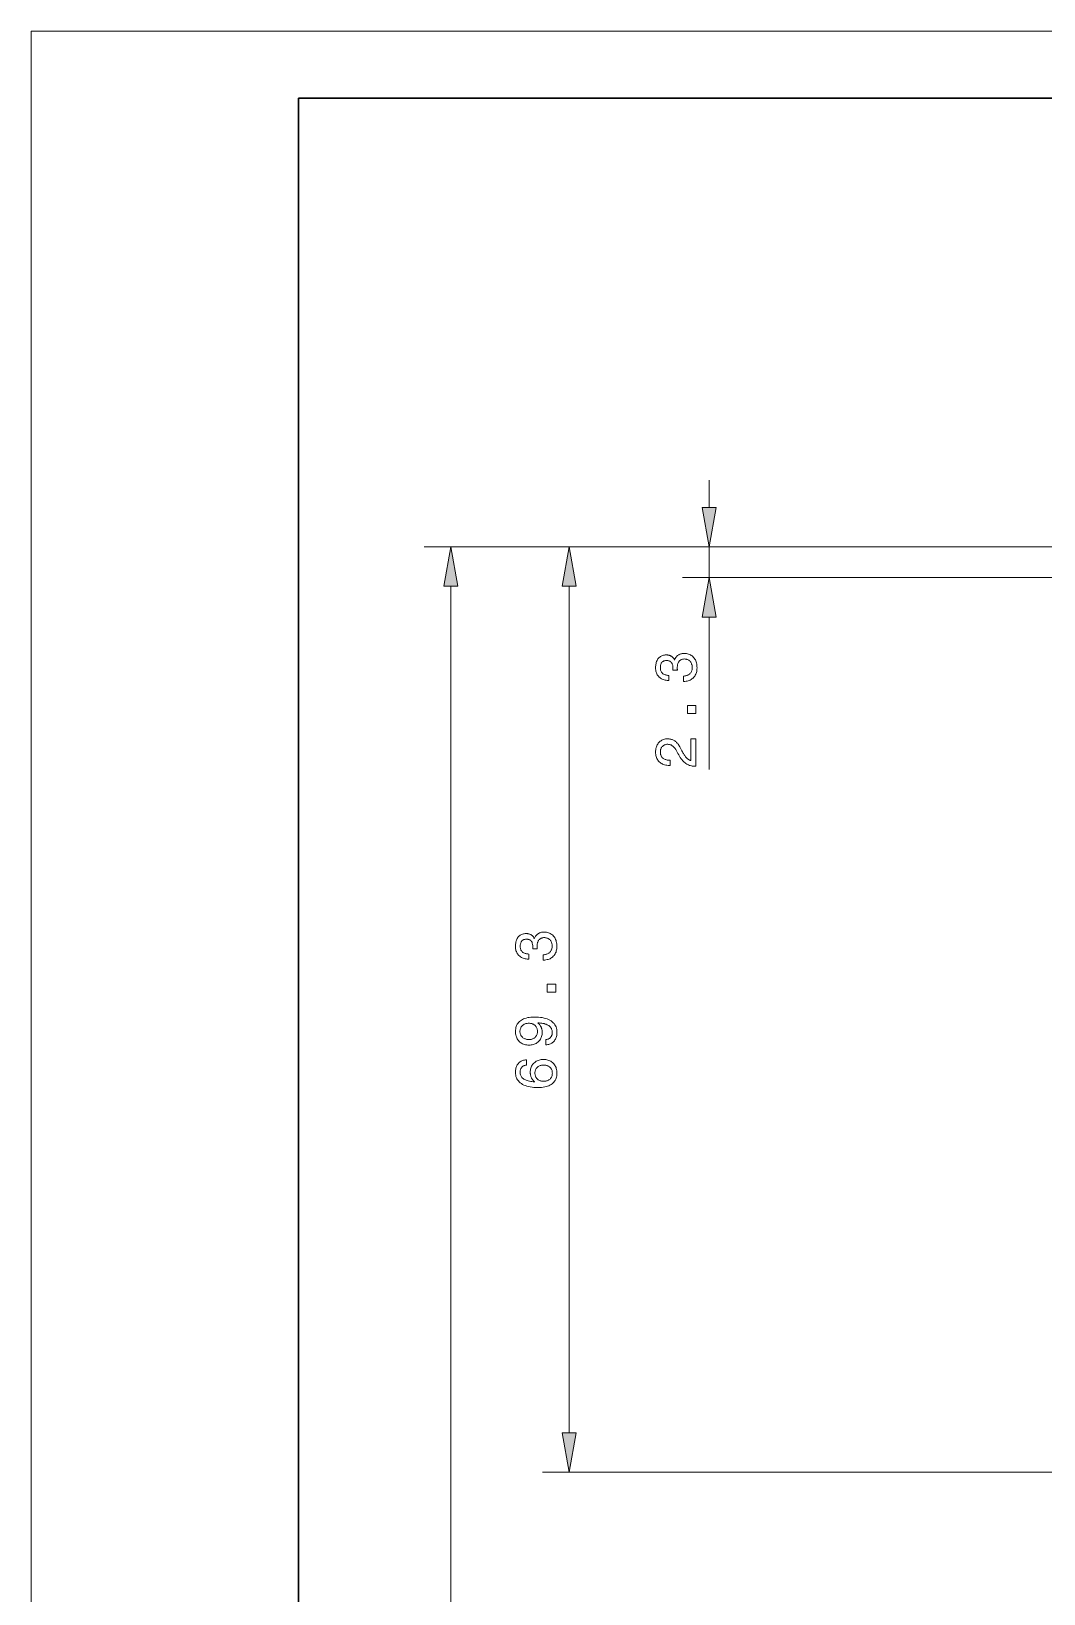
# Model space of a CAD drawing. Extents: x -99 to 297, y 0 to 420.
# Drawn here: x 0 to 75.8, y 303 to 420 of the extents above; entities that cross this region are included whole.
import ezdxf

# ---------------------------------------------------------------- set-up
doc = ezdxf.new("R2010")
doc.units = 0

msp = doc.modelspace()

# ---------------------------------------------------------------- linework, layer by layer
at = {"color": 7, "lineweight": 13}
for p, q in [((0, 0), (0, 420)), ((0, 420), (297, 420)), ((95.01, 381.38), (29.42, 381.38)), ((95.01, 381.38), (38.27, 381.38)), ((95.01, 381.38), (48.76, 381.38)), ((31.42, 135.54), (31.42, 378.43)), ((40.27, 315.04), (40.27, 378.43)), ((95.81, 379.08), (48.76, 379.08)), ((89.16, 312.08), (38.27, 312.08))]:
    msp.add_line(p, q, dxfattribs=at)
at = {"color": 7, "lineweight": 30}
for p, q in [((20, 5), (20, 415)), ((20, 415), (292, 415))]:
    msp.add_line(p, q, dxfattribs=at)
at = {"color": 7, "lineweight": 13, "ltscale": 0.051139}
msp.add_line((50.76, 384.34), (50.76, 386.38), dxfattribs=at)
at = {"color": 7, "lineweight": 13, "ltscale": 0.0575}
msp.add_line((50.76, 379.08), (50.76, 381.38), dxfattribs=at)
at = {"color": 7, "lineweight": 13, "ltscale": 0.285706}
msp.add_line((50.76, 364.7), (50.76, 376.13), dxfattribs=at)
at = {"color": 7, "lineweight": 13}
for points in [[(50.24, 384.34), (50.76, 381.38), (51.28, 384.34)], [(31.94, 378.43), (31.42, 381.38), (30.89, 378.43)], [(40.79, 378.43), (40.27, 381.38), (39.75, 378.43)], [(51.28, 376.13), (50.76, 379.08), (50.24, 376.13)], [(48.82, 371.31), (48.82, 371.71), (48.88, 371.71), (48.94, 371.72), (49, 371.73), (49.05, 371.74), (49.1, 371.75), (49.15, 371.77), (49.19, 371.8), (49.24, 371.82), (49.27, 371.85), (49.31, 371.88), (49.34, 371.92), (49.37, 371.95), (49.4, 371.99), (49.42, 372.04), (49.44, 372.08), (49.46, 372.13), (49.47, 372.18), (49.48, 372.24), (49.48, 372.29), (49.48, 372.35), (49.48, 372.41), (49.48, 372.46), (49.47, 372.52), (49.46, 372.57), (49.44, 372.61), (49.43, 372.66), (49.41, 372.7), (49.38, 372.74), (49.36, 372.78), (49.33, 372.82), (49.29, 372.85), (49.26, 372.88), (49.22, 372.9), (49.18, 372.92), (49.14, 372.94), (49.09, 372.96), (49.05, 372.97), (49, 372.98), (48.95, 372.98), (48.89, 372.99), (48.84, 372.98), (48.8, 372.98), (48.75, 372.97), (48.71, 372.96), (48.67, 372.94), (48.63, 372.92), (48.6, 372.9), (48.56, 372.88), (48.53, 372.85), (48.5, 372.82), (48.47, 372.78), (48.45, 372.75), (48.43, 372.7), (48.41, 372.66), (48.4, 372.62), (48.38, 372.57), (48.37, 372.52), (48.37, 372.46), (48.36, 372.41), (48.36, 372.35), (48.36, 372.34), (48.36, 372.33), (48.36, 372.32), (48.36, 372.31), (48.36, 372.3), (48.36, 372.29), (48.36, 372.29), (48.36, 372.28), (48.36, 372.27), (48.36, 372.26), (48.36, 372.25), (48.36, 372.24), (48.36, 372.23), (48.36, 372.22), (48.37, 372.2), (48.37, 372.19), (48.37, 372.18), (48.37, 372.16), (48.37, 372.15), (48.37, 372.14), (48.03, 372.14), (48.03, 372.14), (48.03, 372.15), (48.03, 372.16), (48.03, 372.17), (48.03, 372.18), (48.03, 372.19), (48.03, 372.2), (48.03, 372.21), (48.03, 372.22), (48.03, 372.22), (48.03, 372.23), (48.03, 372.24), (48.03, 372.25), (48.03, 372.26), (48.03, 372.26), (48.03, 372.27), (48.03, 372.28), (48.03, 372.29), (48.03, 372.29), (48.03, 372.3), (48.03, 372.36), (48.03, 372.41), (48.02, 372.46), (48.02, 372.51), (48.01, 372.56), (47.99, 372.6), (47.98, 372.64), (47.96, 372.67), (47.94, 372.7), (47.92, 372.73), (47.89, 372.76), (47.87, 372.78), (47.84, 372.8), (47.81, 372.82), (47.77, 372.84), (47.74, 372.85), (47.7, 372.86), (47.66, 372.87), (47.61, 372.87), (47.57, 372.87), (47.52, 372.87), (47.48, 372.87), (47.44, 372.86), (47.4, 372.85), (47.37, 372.84), (47.33, 372.82), (47.3, 372.81), (47.27, 372.79), (47.24, 372.76), (47.22, 372.74), (47.19, 372.71), (47.17, 372.68), (47.16, 372.65), (47.14, 372.61), (47.13, 372.57), (47.12, 372.53), (47.11, 372.49), (47.1, 372.44), (47.1, 372.4), (47.1, 372.35), (47.1, 372.29), (47.1, 372.24), (47.11, 372.19), (47.12, 372.14), (47.14, 372.09), (47.15, 372.05), (47.18, 372.01), (47.2, 371.98), (47.23, 371.94), (47.26, 371.91), (47.29, 371.88), (47.33, 371.86), (47.37, 371.84), (47.41, 371.82), (47.46, 371.8), (47.51, 371.79), (47.56, 371.78), (47.62, 371.77), (47.67, 371.76), (47.73, 371.76), (47.73, 371.38), (47.71, 371.38), (47.62, 371.38), (47.54, 371.39), (47.46, 371.4), (47.38, 371.42), (47.31, 371.44), (47.24, 371.47), (47.18, 371.5), (47.11, 371.54), (47.06, 371.59), (47, 371.63), (46.95, 371.69), (46.91, 371.74), (46.87, 371.8), (46.84, 371.87), (46.81, 371.94), (46.78, 372.01), (46.77, 372.08), (46.75, 372.16), (46.74, 372.24), (46.74, 372.33), (46.74, 372.42), (46.75, 372.5), (46.76, 372.58), (46.78, 372.66), (46.79, 372.73), (46.82, 372.8), (46.85, 372.87), (46.88, 372.93), (46.91, 372.99), (46.95, 373.04), (47, 373.09), (47.05, 373.13), (47.1, 373.17), (47.15, 373.2), (47.21, 373.23), (47.27, 373.25), (47.34, 373.27), (47.4, 373.28), (47.47, 373.29), (47.55, 373.29), (47.59, 373.29), (47.63, 373.29), (47.67, 373.28), (47.71, 373.28), (47.75, 373.27), (47.79, 373.26), (47.82, 373.24), (47.86, 373.23), (47.89, 373.21), (47.92, 373.19), (47.95, 373.17), (47.98, 373.15), (48.01, 373.13), (48.03, 373.1), (48.06, 373.08), (48.08, 373.05), (48.1, 373.02), (48.12, 372.98), (48.14, 372.95), (48.15, 372.91), (48.17, 372.96), (48.19, 373), (48.22, 373.05), (48.24, 373.09), (48.27, 373.12), (48.3, 373.16), (48.33, 373.19), (48.36, 373.22), (48.39, 373.25), (48.43, 373.28), (48.47, 373.3), (48.51, 373.32), (48.55, 373.34), (48.59, 373.36), (48.64, 373.37), (48.69, 373.38), (48.74, 373.39), (48.79, 373.4), (48.84, 373.4), (48.89, 373.4), (48.98, 373.4), (49.06, 373.39), (49.14, 373.38), (49.21, 373.36), (49.28, 373.33), (49.35, 373.3), (49.41, 373.26), (49.47, 373.22), (49.53, 373.17), (49.59, 373.11), (49.64, 373.05), (49.68, 372.98), (49.72, 372.92), (49.75, 372.84), (49.78, 372.77), (49.81, 372.69), (49.82, 372.6), (49.84, 372.51), (49.84, 372.42), (49.85, 372.33), (49.84, 372.23), (49.84, 372.15), (49.82, 372.06), (49.8, 371.98), (49.78, 371.91), (49.75, 371.84), (49.71, 371.77), (49.67, 371.7), (49.63, 371.64), (49.58, 371.59), (49.52, 371.53), (49.46, 371.49), (49.4, 371.44), (49.33, 371.41), (49.26, 371.38), (49.18, 371.35), (49.11, 371.33), (49.02, 371.32), (48.94, 371.31), (48.85, 371.31)], [(49.76, 368.9), (49.12, 368.9), (49.12, 369.5), (49.76, 369.5)], [(49.76, 364.95), (49.75, 364.95), (49.66, 364.95), (49.58, 364.96), (49.49, 364.97), (49.42, 364.98), (49.34, 365), (49.27, 365.02), (49.2, 365.05), (49.13, 365.08), (49.07, 365.12), (49, 365.16), (48.95, 365.2), (48.89, 365.25), (48.83, 365.31), (48.77, 365.37), (48.71, 365.45), (48.65, 365.52), (48.59, 365.61), (48.53, 365.7), (48.47, 365.8), (48.41, 365.9), (48.27, 366.16), (48.25, 366.2), (48.22, 366.24), (48.2, 366.28), (48.17, 366.32), (48.14, 366.36), (48.11, 366.39), (48.09, 366.42), (48.06, 366.44), (48.03, 366.47), (47.99, 366.49), (47.96, 366.51), (47.93, 366.53), (47.9, 366.55), (47.86, 366.56), (47.83, 366.57), (47.79, 366.58), (47.75, 366.59), (47.71, 366.59), (47.67, 366.6), (47.63, 366.6), (47.58, 366.6), (47.54, 366.59), (47.5, 366.58), (47.46, 366.57), (47.42, 366.56), (47.38, 366.54), (47.34, 366.52), (47.31, 366.49), (47.28, 366.46), (47.25, 366.43), (47.22, 366.4), (47.19, 366.36), (47.17, 366.33), (47.15, 366.29), (47.14, 366.24), (47.12, 366.2), (47.11, 366.15), (47.11, 366.1), (47.1, 366.05), (47.1, 366), (47.1, 365.94), (47.11, 365.89), (47.12, 365.84), (47.13, 365.8), (47.15, 365.75), (47.17, 365.71), (47.19, 365.67), (47.22, 365.63), (47.25, 365.6), (47.29, 365.57), (47.32, 365.54), (47.37, 365.51), (47.41, 365.49), (47.46, 365.47), (47.51, 365.45), (47.56, 365.44), (47.61, 365.42), (47.67, 365.42), (47.73, 365.41), (47.8, 365.41), (47.83, 365.41), (47.83, 365.02), (47.77, 365.02), (47.68, 365.02), (47.59, 365.03), (47.5, 365.04), (47.42, 365.06), (47.35, 365.09), (47.27, 365.12), (47.2, 365.15), (47.14, 365.19), (47.08, 365.24), (47.02, 365.29), (46.97, 365.34), (46.92, 365.4), (46.88, 365.47), (46.84, 365.53), (46.81, 365.61), (46.79, 365.68), (46.77, 365.76), (46.75, 365.84), (46.74, 365.93), (46.74, 366.02), (46.74, 366.11), (46.75, 366.19), (46.76, 366.27), (46.78, 366.35), (46.8, 366.42), (46.83, 366.49), (46.86, 366.56), (46.9, 366.62), (46.94, 366.68), (46.99, 366.74), (47.04, 366.79), (47.09, 366.83), (47.15, 366.87), (47.21, 366.91), (47.27, 366.94), (47.34, 366.96), (47.41, 366.98), (47.48, 367), (47.56, 367.01), (47.64, 367.01), (47.7, 367.01), (47.76, 367), (47.81, 366.99), (47.87, 366.98), (47.93, 366.97), (47.98, 366.95), (48.03, 366.93), (48.08, 366.91), (48.13, 366.88), (48.18, 366.85), (48.22, 366.81), (48.27, 366.78), (48.31, 366.74), (48.35, 366.69), (48.4, 366.65), (48.44, 366.6), (48.47, 366.54), (48.51, 366.48), (48.55, 366.42), (48.58, 366.36), (48.71, 366.11), (48.75, 366.04), (48.78, 365.97), (48.82, 365.91), (48.86, 365.85), (48.89, 365.8), (48.92, 365.75), (48.96, 365.7), (48.99, 365.66), (49.02, 365.62), (49.05, 365.59), (49.08, 365.56), (49.11, 365.53), (49.14, 365.5), (49.18, 365.48), (49.21, 365.46), (49.25, 365.44), (49.28, 365.42), (49.32, 365.41), (49.35, 365.39), (49.39, 365.38), (49.39, 367.01), (49.76, 367.01)], [(38.33, 350.44), (38.33, 350.84), (38.39, 350.84), (38.45, 350.85), (38.51, 350.86), (38.56, 350.87), (38.61, 350.89), (38.66, 350.91), (38.7, 350.93), (38.74, 350.95), (38.78, 350.98), (38.82, 351.01), (38.85, 351.05), (38.88, 351.09), (38.91, 351.13), (38.93, 351.17), (38.95, 351.21), (38.97, 351.26), (38.98, 351.31), (38.99, 351.37), (38.99, 351.42), (38.99, 351.48), (38.99, 351.54), (38.99, 351.6), (38.98, 351.65), (38.97, 351.7), (38.95, 351.75), (38.94, 351.79), (38.92, 351.83), (38.89, 351.87), (38.87, 351.91), (38.84, 351.95), (38.8, 351.98), (38.77, 352.01), (38.73, 352.03), (38.69, 352.06), (38.65, 352.07), (38.6, 352.09), (38.56, 352.1), (38.51, 352.11), (38.46, 352.12), (38.4, 352.12), (38.35, 352.12), (38.31, 352.11), (38.26, 352.1), (38.22, 352.09), (38.18, 352.08), (38.14, 352.06), (38.1, 352.03), (38.07, 352.01), (38.04, 351.98), (38.01, 351.95), (37.98, 351.91), (37.96, 351.88), (37.94, 351.84), (37.92, 351.79), (37.91, 351.75), (37.89, 351.7), (37.88, 351.65), (37.88, 351.59), (37.87, 351.54), (37.87, 351.48), (37.87, 351.47), (37.87, 351.46), (37.87, 351.45), (37.87, 351.44), (37.87, 351.44), (37.87, 351.43), (37.87, 351.42), (37.87, 351.41), (37.87, 351.4), (37.87, 351.39), (37.87, 351.38), (37.87, 351.37), (37.87, 351.36), (37.87, 351.35), (37.88, 351.34), (37.88, 351.32), (37.88, 351.31), (37.88, 351.3), (37.88, 351.28), (37.88, 351.27), (37.54, 351.27), (37.54, 351.28), (37.54, 351.29), (37.54, 351.29), (37.54, 351.3), (37.54, 351.31), (37.54, 351.32), (37.54, 351.33), (37.54, 351.34), (37.54, 351.35), (37.54, 351.36), (37.54, 351.36), (37.54, 351.37), (37.54, 351.38), (37.54, 351.39), (37.54, 351.4), (37.54, 351.4), (37.54, 351.41), (37.54, 351.42), (37.54, 351.43), (37.54, 351.43), (37.54, 351.49), (37.54, 351.54), (37.53, 351.6), (37.53, 351.64), (37.51, 351.69), (37.5, 351.73), (37.49, 351.77), (37.47, 351.8), (37.45, 351.84), (37.43, 351.87), (37.4, 351.89), (37.38, 351.92), (37.35, 351.94), (37.32, 351.95), (37.28, 351.97), (37.25, 351.98), (37.21, 351.99), (37.17, 352), (37.12, 352), (37.08, 352.01), (37.03, 352), (36.99, 352), (36.95, 351.99), (36.91, 351.98), (36.88, 351.97), (36.84, 351.96), (36.81, 351.94), (36.78, 351.92), (36.75, 351.9), (36.73, 351.87), (36.7, 351.84), (36.68, 351.81), (36.67, 351.78), (36.65, 351.74), (36.64, 351.7), (36.63, 351.66), (36.62, 351.62), (36.61, 351.58), (36.61, 351.53), (36.61, 351.48), (36.61, 351.42), (36.61, 351.37), (36.62, 351.32), (36.63, 351.27), (36.65, 351.23), (36.66, 351.18), (36.69, 351.14), (36.71, 351.11), (36.74, 351.07), (36.77, 351.04), (36.8, 351.01), (36.84, 350.99), (36.88, 350.97), (36.92, 350.95), (36.97, 350.93), (37.02, 350.92), (37.07, 350.91), (37.12, 350.9), (37.18, 350.9), (37.24, 350.89), (37.24, 350.51), (37.21, 350.51), (37.13, 350.51), (37.05, 350.52), (36.97, 350.53), (36.89, 350.55), (36.82, 350.57), (36.75, 350.6), (36.69, 350.64), (36.62, 350.67), (36.57, 350.72), (36.51, 350.77), (36.46, 350.82), (36.42, 350.88), (36.38, 350.94), (36.35, 351), (36.32, 351.07), (36.29, 351.14), (36.27, 351.21), (36.26, 351.29), (36.25, 351.37), (36.25, 351.46), (36.25, 351.55), (36.26, 351.63), (36.27, 351.71), (36.29, 351.79), (36.3, 351.87), (36.33, 351.93), (36.36, 352), (36.39, 352.06), (36.42, 352.12), (36.46, 352.17), (36.51, 352.22), (36.56, 352.26), (36.61, 352.3), (36.66, 352.33), (36.72, 352.36), (36.78, 352.38), (36.84, 352.4), (36.91, 352.41), (36.98, 352.42), (37.06, 352.42), (37.1, 352.42), (37.14, 352.42), (37.18, 352.41), (37.22, 352.41), (37.26, 352.4), (37.3, 352.39), (37.33, 352.38), (37.37, 352.36), (37.4, 352.35), (37.43, 352.33), (37.46, 352.31), (37.49, 352.28), (37.52, 352.26), (37.54, 352.24), (37.57, 352.21), (37.59, 352.18), (37.61, 352.15), (37.63, 352.11), (37.65, 352.08), (37.66, 352.04), (37.68, 352.09), (37.7, 352.14), (37.73, 352.18), (37.75, 352.22), (37.78, 352.26), (37.81, 352.29), (37.84, 352.33), (37.87, 352.36), (37.9, 352.38), (37.94, 352.41), (37.98, 352.44), (38.02, 352.46), (38.06, 352.48), (38.1, 352.49), (38.15, 352.51), (38.2, 352.52), (38.25, 352.53), (38.3, 352.53), (38.35, 352.54), (38.4, 352.54), (38.49, 352.53), (38.57, 352.52), (38.65, 352.51), (38.72, 352.49), (38.79, 352.46), (38.86, 352.43), (38.92, 352.39), (38.98, 352.35), (39.04, 352.3), (39.1, 352.24), (39.14, 352.18), (39.19, 352.12), (39.23, 352.05), (39.26, 351.97), (39.29, 351.9), (39.31, 351.82), (39.33, 351.73), (39.35, 351.65), (39.35, 351.55), (39.36, 351.46), (39.35, 351.37), (39.35, 351.28), (39.33, 351.2), (39.31, 351.12), (39.29, 351.04), (39.26, 350.97), (39.22, 350.9), (39.18, 350.84), (39.14, 350.77), (39.08, 350.72), (39.03, 350.66), (38.97, 350.62), (38.91, 350.58), (38.84, 350.54), (38.77, 350.51), (38.69, 350.49), (38.62, 350.47), (38.53, 350.45), (38.45, 350.44), (38.36, 350.44)], [(39.27, 348.03), (38.63, 348.03), (38.63, 348.63), (39.27, 348.63)], [(38.53, 344.1), (38.53, 344.49), (38.57, 344.5), (38.61, 344.5), (38.65, 344.51), (38.69, 344.52), (38.73, 344.54), (38.76, 344.55), (38.8, 344.57), (38.83, 344.59), (38.85, 344.62), (38.88, 344.65), (38.9, 344.68), (38.93, 344.71), (38.94, 344.74), (38.96, 344.78), (38.98, 344.81), (38.99, 344.85), (39, 344.9), (39, 344.94), (39.01, 344.99), (39.01, 345.03), (39, 345.1), (39, 345.16), (38.98, 345.22), (38.96, 345.27), (38.94, 345.32), (38.91, 345.37), (38.88, 345.42), (38.83, 345.46), (38.79, 345.5), (38.74, 345.54), (38.68, 345.57), (38.62, 345.6), (38.55, 345.63), (38.48, 345.65), (38.4, 345.68), (38.31, 345.69), (38.22, 345.71), (38.13, 345.72), (38.03, 345.73), (37.92, 345.74), (37.95, 345.72), (37.98, 345.69), (38.01, 345.66), (38.04, 345.63), (38.06, 345.6), (38.09, 345.57), (38.11, 345.54), (38.13, 345.5), (38.15, 345.47), (38.17, 345.43), (38.18, 345.4), (38.2, 345.36), (38.21, 345.32), (38.22, 345.28), (38.23, 345.24), (38.24, 345.2), (38.24, 345.16), (38.25, 345.12), (38.25, 345.07), (38.25, 345.03), (38.25, 344.95), (38.24, 344.87), (38.23, 344.79), (38.21, 344.71), (38.18, 344.64), (38.15, 344.58), (38.12, 344.51), (38.08, 344.45), (38.03, 344.39), (37.98, 344.34), (37.92, 344.29), (37.86, 344.24), (37.8, 344.2), (37.73, 344.17), (37.66, 344.14), (37.59, 344.11), (37.51, 344.1), (37.43, 344.08), (37.35, 344.07), (37.26, 344.07), (37.17, 344.07), (37.09, 344.08), (37, 344.1), (36.93, 344.12), (36.85, 344.14), (36.78, 344.17), (36.71, 344.21), (36.65, 344.25), (36.59, 344.3), (36.53, 344.35), (36.48, 344.41), (36.43, 344.47), (36.39, 344.54), (36.35, 344.61), (36.32, 344.68), (36.3, 344.75), (36.28, 344.83), (36.26, 344.92), (36.25, 345), (36.25, 345.09), (36.25, 345.19), (36.27, 345.29), (36.28, 345.38), (36.31, 345.47), (36.34, 345.55), (36.38, 345.63), (36.43, 345.7), (36.48, 345.77), (36.55, 345.84), (36.62, 345.89), (36.69, 345.95), (36.77, 346), (36.86, 346.04), (36.96, 346.07), (37.06, 346.1), (37.17, 346.13), (37.28, 346.15), (37.41, 346.16), (37.53, 346.17), (37.67, 346.17), (37.83, 346.17), (37.98, 346.16), (38.12, 346.15), (38.26, 346.13), (38.39, 346.1), (38.51, 346.07), (38.62, 346.03), (38.73, 345.98), (38.83, 345.93), (38.92, 345.88), (39, 345.81), (39.08, 345.75), (39.14, 345.68), (39.2, 345.6), (39.25, 345.52), (39.29, 345.43), (39.32, 345.34), (39.34, 345.24), (39.35, 345.14), (39.36, 345.03), (39.35, 344.95), (39.35, 344.87), (39.34, 344.79), (39.32, 344.72), (39.3, 344.65), (39.28, 344.58), (39.25, 344.52), (39.21, 344.46), (39.17, 344.4), (39.13, 344.35), (39.08, 344.3), (39.03, 344.26), (38.98, 344.22), (38.93, 344.19), (38.87, 344.16), (38.81, 344.14), (38.74, 344.12), (38.67, 344.11), (38.6, 344.1)], [(37.25, 344.49), (37.31, 344.49), (37.37, 344.5), (37.42, 344.5), (37.47, 344.52), (37.52, 344.53), (37.56, 344.55), (37.6, 344.57), (37.65, 344.59), (37.68, 344.62), (37.72, 344.65), (37.75, 344.68), (37.78, 344.72), (37.81, 344.76), (37.83, 344.8), (37.85, 344.84), (37.87, 344.88), (37.88, 344.93), (37.89, 344.98), (37.89, 345.03), (37.89, 345.08), (37.89, 345.14), (37.89, 345.19), (37.88, 345.24), (37.87, 345.29), (37.85, 345.34), (37.83, 345.39), (37.81, 345.43), (37.78, 345.47), (37.75, 345.51), (37.72, 345.54), (37.69, 345.57), (37.65, 345.6), (37.61, 345.63), (37.56, 345.65), (37.52, 345.67), (37.47, 345.68), (37.42, 345.69), (37.37, 345.7), (37.31, 345.71), (37.25, 345.71), (37.19, 345.71), (37.13, 345.7), (37.08, 345.69), (37.03, 345.68), (36.98, 345.67), (36.93, 345.65), (36.89, 345.63), (36.85, 345.6), (36.81, 345.57), (36.77, 345.54), (36.74, 345.51), (36.71, 345.47), (36.68, 345.43), (36.66, 345.39), (36.64, 345.34), (36.62, 345.3), (36.61, 345.25), (36.6, 345.2), (36.59, 345.15), (36.59, 345.09), (36.59, 345.04), (36.6, 344.99), (36.61, 344.94), (36.62, 344.89), (36.64, 344.85), (36.66, 344.8), (36.68, 344.76), (36.71, 344.73), (36.74, 344.69), (36.78, 344.66), (36.81, 344.62), (36.85, 344.6), (36.89, 344.57), (36.94, 344.55), (36.99, 344.53), (37.04, 344.52), (37.09, 344.5), (37.14, 344.5), (37.2, 344.49)], [(37.08, 342.97), (37.08, 342.58), (37.04, 342.57), (36.99, 342.56), (36.95, 342.55), (36.91, 342.54), (36.88, 342.52), (36.84, 342.51), (36.81, 342.49), (36.78, 342.46), (36.75, 342.44), (36.72, 342.41), (36.7, 342.38), (36.68, 342.35), (36.66, 342.32), (36.65, 342.29), (36.63, 342.25), (36.62, 342.21), (36.61, 342.17), (36.61, 342.12), (36.6, 342.08), (36.6, 342.03), (36.6, 341.97), (36.61, 341.91), (36.63, 341.85), (36.64, 341.79), (36.67, 341.74), (36.7, 341.69), (36.73, 341.65), (36.77, 341.6), (36.82, 341.56), (36.87, 341.53), (36.93, 341.49), (36.99, 341.46), (37.06, 341.44), (37.13, 341.41), (37.21, 341.39), (37.3, 341.37), (37.39, 341.35), (37.48, 341.34), (37.58, 341.33), (37.69, 341.32), (37.66, 341.35), (37.63, 341.38), (37.6, 341.4), (37.57, 341.43), (37.55, 341.46), (37.52, 341.49), (37.5, 341.53), (37.48, 341.56), (37.46, 341.6), (37.44, 341.63), (37.43, 341.67), (37.41, 341.71), (37.4, 341.75), (37.39, 341.78), (37.38, 341.83), (37.37, 341.87), (37.37, 341.91), (37.36, 341.95), (37.36, 342), (37.36, 342.04), (37.36, 342.12), (37.37, 342.2), (37.38, 342.28), (37.4, 342.35), (37.43, 342.43), (37.46, 342.49), (37.49, 342.56), (37.53, 342.62), (37.58, 342.68), (37.63, 342.73), (37.69, 342.78), (37.75, 342.83), (37.81, 342.87), (37.88, 342.9), (37.95, 342.93), (38.02, 342.95), (38.1, 342.97), (38.18, 342.99), (38.26, 342.99), (38.35, 343), (38.44, 342.99), (38.52, 342.99), (38.6, 342.97), (38.68, 342.95), (38.76, 342.93), (38.83, 342.9), (38.89, 342.86), (38.96, 342.82), (39.02, 342.77), (39.08, 342.72), (39.13, 342.66), (39.18, 342.6), (39.22, 342.53), (39.26, 342.46), (39.29, 342.39), (39.31, 342.32), (39.33, 342.24), (39.35, 342.15), (39.35, 342.07), (39.36, 341.98), (39.35, 341.88), (39.34, 341.78), (39.32, 341.68), (39.3, 341.6), (39.27, 341.51), (39.23, 341.43), (39.18, 341.36), (39.12, 341.29), (39.06, 341.23), (38.99, 341.17), (38.92, 341.12), (38.83, 341.07), (38.74, 341.03), (38.65, 340.99), (38.55, 340.96), (38.44, 340.94), (38.32, 340.92), (38.2, 340.9), (38.07, 340.89), (37.94, 340.89), (37.78, 340.89), (37.63, 340.9), (37.49, 340.92), (37.35, 340.94), (37.23, 340.97), (37.1, 341), (36.99, 341.04), (36.88, 341.08), (36.78, 341.13), (36.69, 341.19), (36.61, 341.25), (36.53, 341.32), (36.47, 341.39), (36.41, 341.47), (36.36, 341.55), (36.32, 341.63), (36.29, 341.72), (36.27, 341.82), (36.26, 341.92), (36.25, 342.03), (36.25, 342.11), (36.26, 342.19), (36.27, 342.27), (36.29, 342.34), (36.31, 342.41), (36.33, 342.47), (36.36, 342.54), (36.39, 342.59), (36.43, 342.65), (36.47, 342.7), (36.51, 342.75), (36.56, 342.79), (36.61, 342.83), (36.67, 342.86), (36.73, 342.89), (36.79, 342.92), (36.86, 342.94), (36.93, 342.95), (37, 342.96)], [(38.36, 342.58), (38.3, 342.58), (38.24, 342.57), (38.19, 342.56), (38.14, 342.55), (38.09, 342.54), (38.05, 342.52), (38, 342.5), (37.96, 342.48), (37.92, 342.45), (37.89, 342.42), (37.85, 342.38), (37.82, 342.35), (37.8, 342.31), (37.78, 342.27), (37.76, 342.23), (37.74, 342.19), (37.73, 342.14), (37.72, 342.09), (37.71, 342.04), (37.71, 341.99), (37.71, 341.93), (37.72, 341.88), (37.73, 341.83), (37.74, 341.78), (37.76, 341.73), (37.77, 341.68), (37.8, 341.64), (37.82, 341.6), (37.85, 341.56), (37.89, 341.53), (37.92, 341.5), (37.96, 341.47), (38, 341.44), (38.04, 341.42), (38.09, 341.4), (38.14, 341.39), (38.19, 341.38), (38.24, 341.37), (38.3, 341.36), (38.36, 341.36), (38.42, 341.36), (38.48, 341.37), (38.53, 341.38), (38.58, 341.39), (38.63, 341.4), (38.68, 341.42), (38.72, 341.44), (38.76, 341.47), (38.8, 341.49), (38.84, 341.53), (38.87, 341.56), (38.9, 341.6), (38.93, 341.64), (38.95, 341.68), (38.97, 341.72), (38.99, 341.77), (39, 341.82), (39.01, 341.87), (39.01, 341.92), (39.02, 341.97), (39.01, 342.03), (39.01, 342.08), (39, 342.13), (38.99, 342.17), (38.97, 342.22), (38.95, 342.26), (38.93, 342.3), (38.9, 342.34), (38.87, 342.38), (38.83, 342.41), (38.8, 342.44), (38.76, 342.47), (38.71, 342.5), (38.67, 342.52), (38.62, 342.54), (38.57, 342.55), (38.52, 342.56), (38.47, 342.57), (38.41, 342.58)], [(39.75, 315.04), (40.27, 312.08), (40.79, 315.04)]]:
    msp.add_lwpolyline(points, close=True, dxfattribs=at)
for points in [[(50.24, 384.34), (50.76, 381.38), (50.24, 384.34), (51.28, 384.34)], [(31.94, 378.43), (31.42, 381.38), (31.94, 378.43), (30.89, 378.43)], [(40.79, 378.43), (40.27, 381.38), (40.79, 378.43), (39.75, 378.43)], [(51.28, 376.13), (50.76, 379.08), (51.28, 376.13), (50.24, 376.13)], [(39.75, 315.04), (40.27, 312.08), (39.75, 315.04), (40.79, 315.04)]]:
    msp.add_solid(points, dxfattribs=at)

doc.saveas('drawing.dxf')
